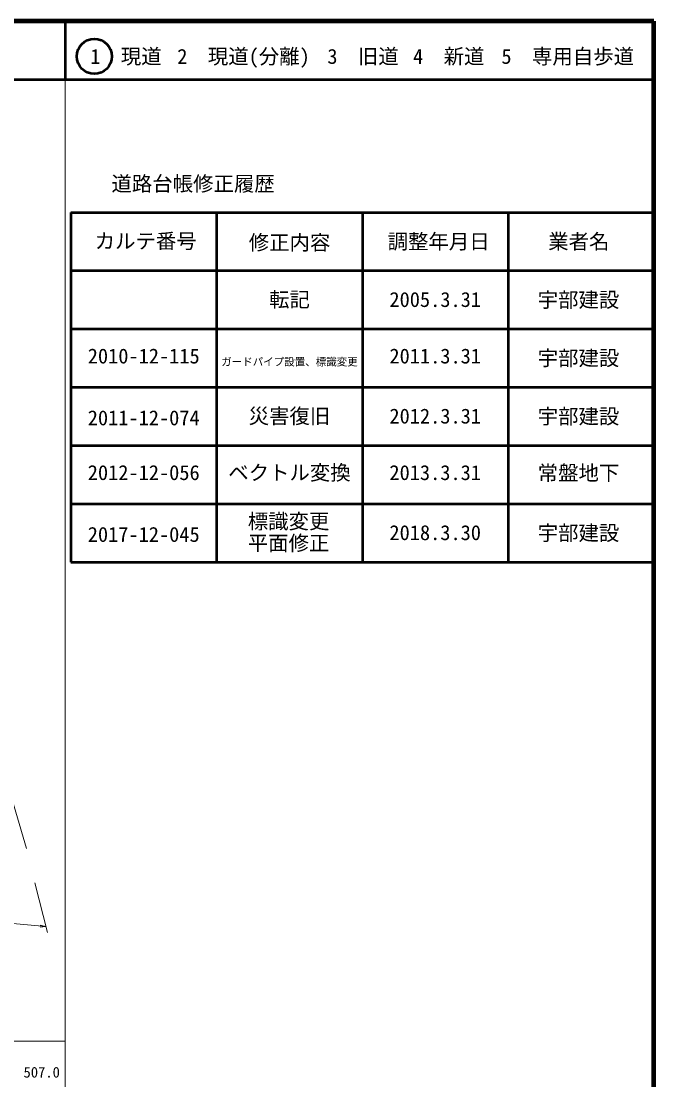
# Model space of a CAD drawing. Units: millimetres, scale not verified. Extents: x 40000 to 680000, y 20000 to 380000.
# Drawn here: x 571478 to 680000, y 198357 to 380000 of the extents above; entities that cross this region are included whole.
import ezdxf
from ezdxf.enums import TextEntityAlignment as Align

# ---------------------------------------------------------------- set-up
doc = ezdxf.new("R2010")
doc.units = ezdxf.units.MM
doc.header["$LTSCALE"] = 1000
doc.linetypes.add('CHAIN', pattern=[18.5, 12, -1.5, 3.5, -1.5])
for name, color, linetype, lineweight in [('M-BGD', 7, 'Continuous', 13), ('M-STR-HTXT', 7, 'Continuous', 13), ('M-TTL', 2, 'Continuous', 140), ('M-TTL-BAND', 7, 'Continuous', 13), ('M-TTL-FRAM', 2, 'Continuous', 50), ('M-TTL-LINE', 7, 'Continuous', 50)]:
    doc.layers.add(name, color=color, linetype=linetype, lineweight=lineweight)
doc.layers.add('M-TTL-TXT', color=7, linetype='Continuous')
doc.styles.add('ＭＳ ゴシック', font='')
doc.styles.get('ＭＳ ゴシック').set_extended_font_data('MS Gothic')

msp = doc.modelspace()

# ---------------------------------------------------------------- linework, layer by layer
at = {"layer": 'M-BGD', "linetype": 'CHAIN'}
msp.add_line((572368, 238024), (552700, 305204), dxfattribs=at)
at = {"layer": 'M-STR-HTXT'}
for p, q in [((362322, 245230), (575723, 224639)), ((573823, 232138), (575984, 223610)), ((575723, 224639), (574712, 224569)), ((575723, 224639), (574744, 224901))]:
    msp.add_line(p, q, dxfattribs=at)
at = {"layer": 'M-TTL'}
for p, q in [((680000, 380000), (40000, 380000)), ((680000, 20000), (680000, 380000))]:
    msp.add_line(p, q, dxfattribs=at)
at = {"layer": 'M-TTL-BAND'}
for p, q in [((579000, 20000), (579000, 370000)), ((40000, 205000), (579000, 205000))]:
    msp.add_line(p, q, dxfattribs=at)
at = {"layer": 'M-TTL-FRAM'}
for p, q in [((580000, 347197), (580000, 287197)), ((580000, 347197), (680000, 347197)), ((580000, 287197), (680000, 287197))]:
    msp.add_line(p, q, dxfattribs=at)
at = {"layer": 'M-TTL-LINE'}
for p, q in [((579000, 380000), (579000, 370000)), ((40000, 370000), (680000, 370000)), ((605000, 347197), (605000, 287197)), ((630000, 347197), (630000, 287197)), ((655000, 347197), (655000, 287197)), ((580000, 337197), (680000, 337197)), ((580000, 327197), (680000, 327197)), ((580000, 317197), (680000, 317197)), ((580000, 307197), (680000, 307197)), ((580000, 297197), (680000, 297197))]:
    msp.add_line(p, q, dxfattribs=at)
msp.add_circle((584031, 373958), 3000, dxfattribs=at)

# ---------------------------------------------------------------- texts
at = {"layer": 'M-TTL-BAND', "style": 'ＭＳ ゴシック'}
msp.add_text('507.0', height=1833, dxfattribs=at).set_placement((575000, 198195), align=Align.BOTTOM_CENTER)
at = {"layer": 'M-TTL-TXT', "style": 'ＭＳ ゴシック'}
for s, p in [('1\u3000現道', (589448, 373958)), ('2\u3000現道(分離)', (609619, 373958)), ('3\u3000旧道', (630121, 373958)), ('4\u3000新道', (644824, 373958)), ('5\u3000専用自歩道', (665228, 373958)), ('道路台帳修正履歴', (600968, 352113)), ('カルテ番号', (592839, 342277)), ('修正内容', (617509, 342023)), ('調整年月日', (643089, 342197)), ('業者名', (667134, 342197)), ('転記', (617500, 332245)), ('2005.3.31', (642500, 332245)), ('宇部建設', (667077, 332189)), ('宇部建設', (667077, 322189)), ('災害復旧', (617500, 312245)), ('2012.3.31', (642500, 312245)), ('宇部建設', (667077, 312189)), ('標識変更', (617351, 294185)), ('2018.3.30', (642500, 292245)), ('宇部建設', (667077, 292189)), ('平面修正', (617351, 290455))]:
    msp.add_text(s, height=2566, dxfattribs=at).set_placement(p, align=Align.MIDDLE_CENTER)
for s, height, p in [('2010-12-115', 2566, (592500, 320495)), ('2011.3.31', 2566, (642500, 320495)), ('ガードパイプ設置、標識変更', 1320, (617500, 320495)), ('2011-12-074', 2566, (592500, 309889)), ('2012-12-056', 2566, (592500, 300495)), ('ベクトル変換', 2566, (617500, 300495)), ('2013.3.31', 2566, (642500, 300495)), ('常盤地下', 2566, (667077, 300439)), ('2017-12-045', 2566, (592500, 289889))]:
    msp.add_text(s, height=height, dxfattribs=at).set_placement(p, align=Align.BOTTOM_CENTER)

doc.saveas('drawing.dxf')
